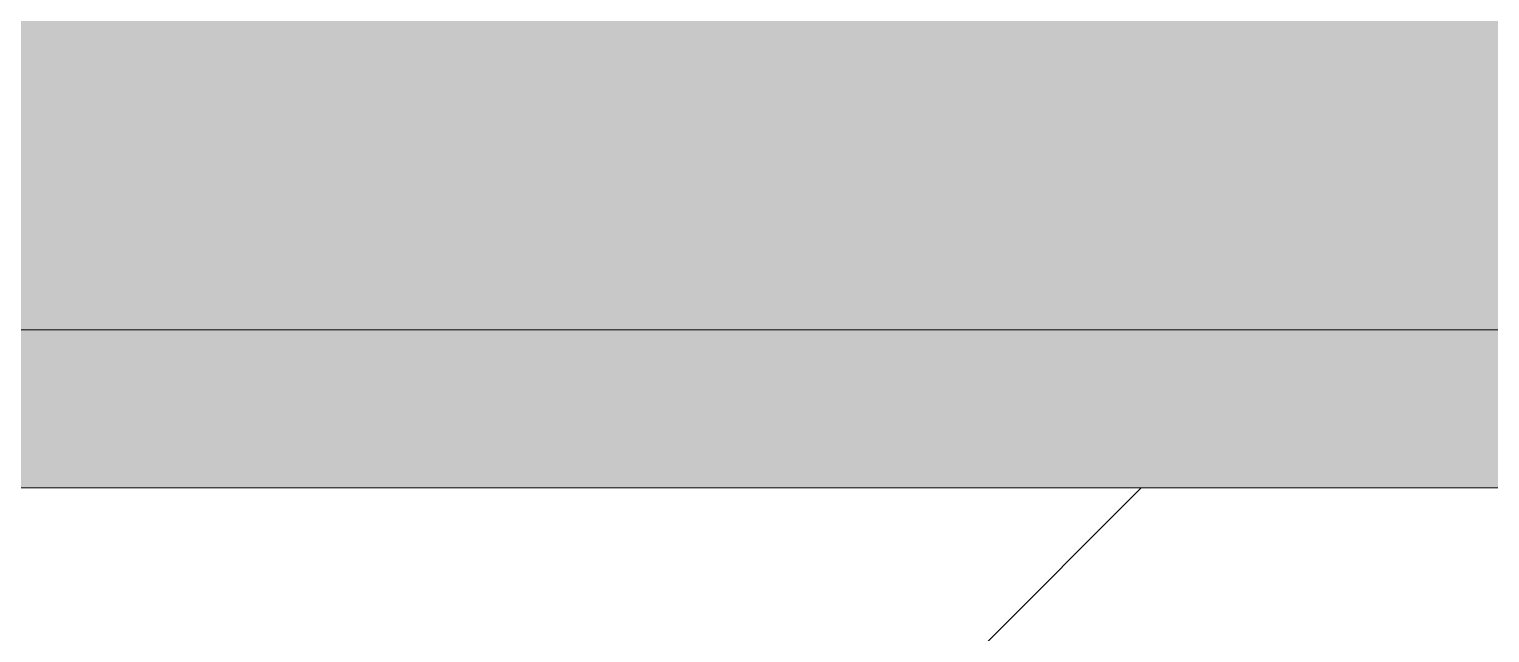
# Model space of a CAD drawing. Header units: inches. Extents: x -4110 to -1807, y 9775 to 11251.
# Drawn here: x -3836.863 to -3832.24, y 10345.444 to 10347.353 of the extents above; entities that cross this region are included whole.
import ezdxf

# ---------------------------------------------------------------- set-up
doc = ezdxf.new("R2010")
doc.units = ezdxf.units.IN
doc.header["$MEASUREMENT"] = 0
for name, color, linetype, lineweight in [('A-WALL', 113, 'Continuous', 18), ('A-WALL-PATT-4', 111, 'Continuous', 9), ('I-WALL-4', 2, 'Continuous', 5)]:
    doc.layers.add(name, color=color, linetype=linetype, lineweight=lineweight)

msp = doc.modelspace()

# ---------------------------------------------------------------- hatches: boundary and pattern name
at = {"layer": 'A-WALL-PATT-4'}
h = msp.add_hatch(dxfattribs=at)
h.set_pattern_fill('FP_2', color=256, style=0, pattern_type=2)
h.set_pattern_definition([(161.57, (0.32, 0.32), (-2.560496185, -0.000537386), [0, -18.214, 2.022, 0]), (18.43, (-0.32, 0.32), (-2.560496185, 0.000537386), [0, -18.214, 2.022, 0]), (108.43, (0.32, 0.32), (1.27922091, -6.400876726), [6.07, -14.166]), (71.57, (-0.32, 0.32), (1.27922091, 6.400876726), [6.07, -14.166])])
h.paths.add_polyline_path([(-3852.4737, 10346.4019), (-3501.6737, 10346.4019), (-3501.6737, 10351.3394), (-3504.6737, 10351.3394), (-3504.6737, 10351.9019), (-3851.8487, 10351.9019), (-3851.8487, 10351.8394), (-3852.4737, 10351.8394), (-3852.4737, 10350.3394)], flags=0)
h = msp.add_hatch(dxfattribs=at)
h.set_pattern_fill('FP_30', color=256, style=0, pattern_type=2)
h.set_pattern_definition([(45, (0, 0), (-6.335677, 6.335677), []), (45, (0, 9.6), (-6.335677, 6.335677), [])])
h.paths.add_polyline_path([(-3554.9654, 10345.4019), (-3501.6737, 10345.4019), (-3501.6737, 10345.9019), (-3852.4737, 10345.9019), (-3852.4653, 10345.4019), (-3554.982, 10345.4019)], flags=0)
at = {"layer": 'I-WALL-4'}
msp.add_hatch(color=256, dxfattribs=at).paths.add_polyline_path([(-3505.0683, 10345.9019), (-3501.6737, 10345.9019), (-3501.6737, 10346.4019), (-3852.4737, 10346.4019), (-3852.4662, 10345.9019), (-3509.6555, 10345.9019)], flags=0)

# ---------------------------------------------------------------- linework, layer by layer
at = {"layer": 'A-WALL'}
for p, q in [((-3852.4737, 10346.4019), (-3501.6737, 10346.4019)), ((-3852.4737, 10345.9019), (-3501.6737, 10345.9019))]:
    msp.add_line(p, q, dxfattribs=at)

doc.saveas('drawing.dxf')
